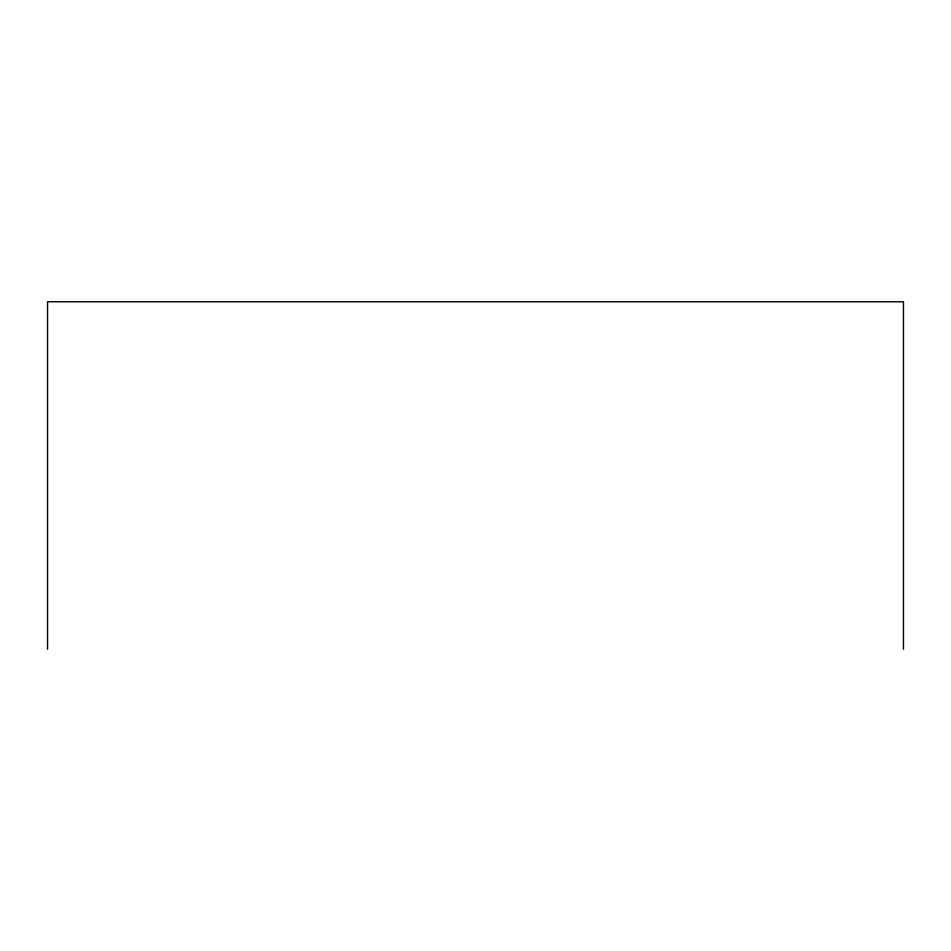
<?xml version="1.0" encoding="UTF-8"?>
<svg xmlns="http://www.w3.org/2000/svg" width="951" height="951" viewBox="0 0 951 951"><rect width="100%" height="100%" fill="white"/><g stroke="black" fill="none" stroke-linecap="round" stroke-linejoin="round"><path stroke-width="1.43" d="M903.45 649.248L903.45 301.752L47.55 301.752L47.55 649.248"/></g></svg>
